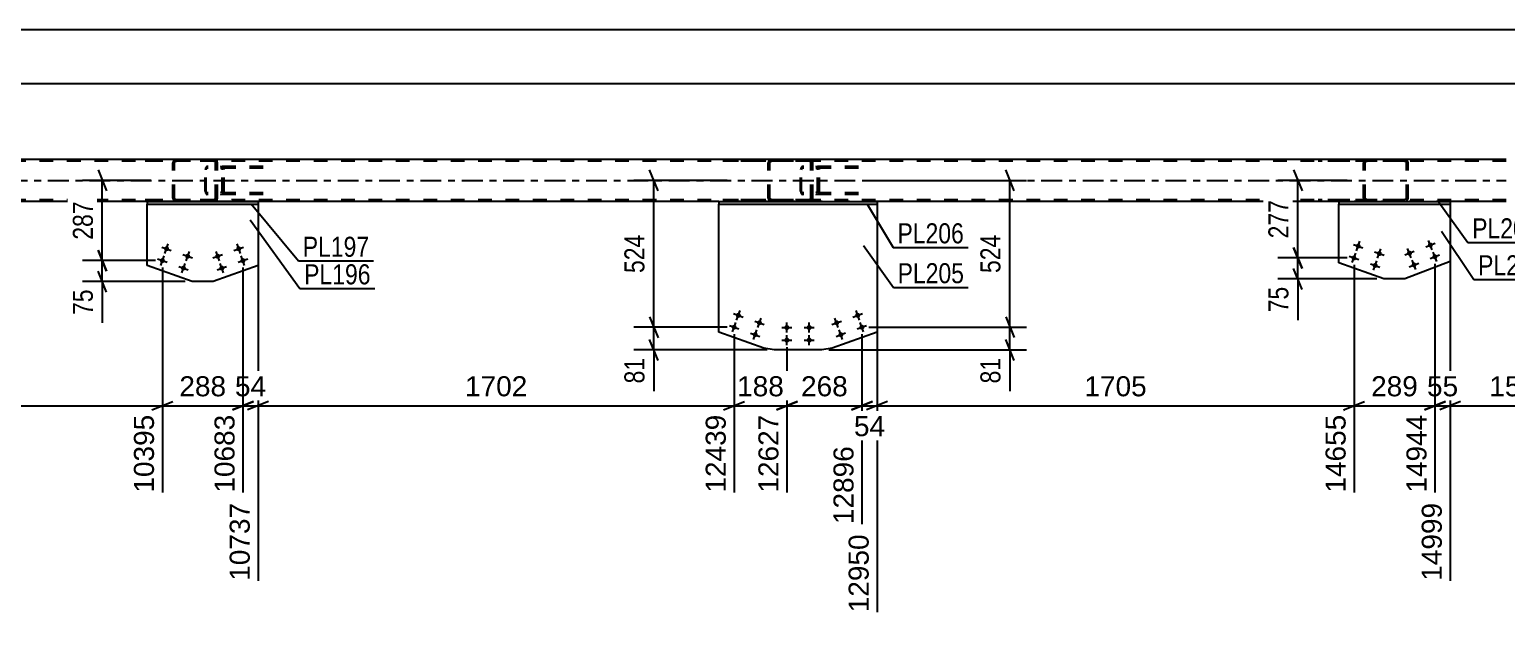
# Model space of a CAD drawing. Header units: millimetres. Extents: x -88 to 753, y -403 to 191.
# Drawn here: x 426 to 637.2, y -257.5 to -173.6 of the extents above; entities that cross this region are included whole.
import ezdxf

# ---------------------------------------------------------------- set-up
doc = ezdxf.new("R2010")
doc.units = ezdxf.units.MM
doc.linetypes.add('DXK_LINE_DOT2', pattern=[3.9198, 1.9599, -1.9599])
doc.linetypes.add('DXK_LINE_DOT3', pattern=[5.9187, 2.979, -0.9799, 0.9799, -0.9799])
doc.styles.add('Arial', font='arial.ttf', dxfattribs={"height": 0.2})
doc.styles.add('Arial Narrow', font='ARIALN.TTF', dxfattribs={"height": 0.2})

# ---------------------------------------------------------------- blocks, each defined once
blk = doc.blocks.new('Part-317404679-4904 - 4882')
at = {"color": 2, "linetype": 'Continuous'}
for p, q in [((524.61, -216.85), (524.61, -198.56)), ((547.22, -198.56), (547.22, -216.85)), ((531.02, -219.13), (524.61, -216.85)), ((547.22, -216.85), (540.81, -219.13)), ((532.52, -219.38), (531.02, -219.13)), ((539.32, -219.38), (532.52, -219.38)), ((540.81, -219.13), (539.32, -219.38))]:
    blk.add_line(p, q, dxfattribs=at)
at = {"color": 7, "linetype": 'DXK_LINE_DOT2'}
blk.add_line((524.61, -198.56), (547.22, -198.56), dxfattribs=at)
blk = doc.blocks.new('Bolt-317404679-4898 - 4882')
at = {"linetype": 'Continuous'}
for points in [[(445.28, -204.8, -1), (445.96, -205.04, -1)], [(444.68, -206.5, -1), (445.36, -206.74, -1)], [(448.3, -205.87, -1), (448.98, -206.11, -1)], [(447.7, -207.57, -1), (448.37, -207.81, -1)]]:
    blk.add_hatch(color=1, dxfattribs=at).paths.add_polyline_path(points)
at = {"color": 1, "linetype": 'Continuous'}
for p, q in [((444.94, -204.68), (446.3, -205.16)), ((445.38, -205.6), (445.86, -204.24)), ((444.34, -206.38), (445.7, -206.86)), ((444.78, -207.3), (445.26, -205.94)), ((447.96, -205.75), (449.31, -206.23)), ((448.4, -206.67), (448.88, -205.31)), ((447.36, -207.45), (448.71, -207.93)), ((447.79, -208.37), (448.28, -207.01))]:
    blk.add_line(p, q, dxfattribs=at)
blk = doc.blocks.new('Bolt-317404679-4899 - 4882')
at = {"linetype": 'Continuous'}
for points in [[(455.6, -205.04, -1), (456.28, -204.8, -1)], [(452.59, -206.11, -1), (453.27, -205.87, -1)], [(456.2, -206.74, -1), (456.88, -206.5, -1)], [(453.19, -207.81, -1), (453.87, -207.57, -1)]]:
    blk.add_hatch(color=1, dxfattribs=at).paths.add_polyline_path(points)
at = {"color": 1, "linetype": 'Continuous'}
for p, q in [((455.26, -205.16), (456.62, -204.68)), ((456.18, -205.6), (455.7, -204.24)), ((452.25, -206.23), (453.6, -205.75)), ((453.17, -206.67), (452.69, -205.31)), ((455.87, -206.86), (457.22, -206.38)), ((456.78, -207.3), (456.3, -205.94)), ((452.85, -207.93), (454.21, -207.45)), ((453.77, -208.37), (453.29, -207.01))]:
    blk.add_line(p, q, dxfattribs=at)
blk = doc.blocks.new('Part-317404679-4956 - 4882')
at = {"color": 2, "linetype": 'Continuous'}
for p, q in [((613.26, -206.95), (613.26, -198.56)), ((629.17, -198.56), (629.17, -206.73)), ((619.67, -209.23), (613.26, -206.95)), ((629.17, -206.73), (622.71, -209.23)), ((622.71, -209.23), (619.67, -209.23))]:
    blk.add_line(p, q, dxfattribs=at)
at = {"color": 7, "linetype": 'DXK_LINE_DOT2'}
blk.add_line((613.26, -198.56), (629.17, -198.56), dxfattribs=at)
blk = doc.blocks.new('Bolt-317404679-4912 - 4882')
at = {"linetype": 'Continuous'}
for points in [[(527.04, -214.32, -1), (527.72, -214.56, -1)], [(530.06, -215.39, -1), (530.73, -215.63, -1)], [(526.44, -216.02, -1), (527.12, -216.26, -1)], [(529.45, -217.09, -1), (530.13, -217.33, -1)]]:
    blk.add_hatch(color=1, dxfattribs=at).paths.add_polyline_path(points)
at = {"color": 1, "linetype": 'Continuous'}
for p, q in [((526.7, -214.2), (528.06, -214.68)), ((527.14, -215.12), (527.62, -213.76)), ((529.72, -215.27), (531.07, -215.75)), ((530.15, -216.19), (530.64, -214.83)), ((526.1, -215.9), (527.46, -216.38)), ((526.54, -216.82), (527.02, -215.46)), ((529.11, -216.97), (530.47, -217.45)), ((529.55, -217.88), (530.03, -216.53))]:
    blk.add_line(p, q, dxfattribs=at)
blk = doc.blocks.new('Bolt-317404679-4913 - 4882')
at = {"linetype": 'Continuous'}
for points in [[(626, -204.52, -1), (626.67, -204.26, -1)], [(623.02, -205.68, -1), (623.69, -205.42, -1)], [(623.67, -207.36, -1), (624.34, -207.1, -1)], [(626.65, -206.2, -1), (627.32, -205.94, -1)]]:
    blk.add_hatch(color=1, dxfattribs=at).paths.add_polyline_path(points)
at = {"color": 1, "linetype": 'Continuous'}
for p, q in [((625.67, -204.65), (627.01, -204.13)), ((626.6, -205.06), (626.08, -203.72)), ((622.68, -205.81), (624.02, -205.29)), ((623.61, -206.22), (623.09, -204.88)), ((623.33, -207.49), (624.67, -206.97)), ((624.26, -207.9), (623.74, -206.56)), ((626.32, -206.33), (627.66, -205.81)), ((627.25, -206.74), (626.73, -205.4))]:
    blk.add_line(p, q, dxfattribs=at)
blk = doc.blocks.new('Part-317404679-4990 - 4882')
at = {"color": 2, "linetype": 'Continuous'}
for p, q in [((637.17, -192.16), (55.78, -192.16)), ((442.85, -198.16), (376.95, -198.16)), ((524.61, -198.16), (458.71, -198.16)), ((613.26, -198.16), (547.22, -198.16)), ((637.17, -198.16), (629.17, -198.16))]:
    blk.add_line(p, q, dxfattribs=at)
at = {"color": 7, "linetype": 'DXK_LINE_DOT2'}
for p, q in [((637.17, -192.4), (55.78, -192.4)), ((637.17, -197.92), (55.78, -197.92)), ((458.71, -198.16), (442.85, -198.16)), ((547.22, -198.16), (524.61, -198.16)), ((629.17, -198.16), (613.26, -198.16))]:
    blk.add_line(p, q, dxfattribs=at)
at = {"color": 7, "linetype": 'DXK_LINE_DOT3'}
blk.add_line((55.78, -195.16), (637.17, -195.16), dxfattribs=at)
blk = doc.blocks.new('Bolt-317404679-4926 - 4882')
at = {"linetype": 'Continuous'}
for points in [[(541.1, -215.63, -1), (541.78, -215.39, -1)], [(544.11, -214.56, -1), (544.79, -214.32, -1)], [(541.7, -217.32, -1), (542.38, -217.08, -1)], [(544.71, -216.26, -1), (545.39, -216.01, -1)]]:
    blk.add_hatch(color=1, dxfattribs=at).paths.add_polyline_path(points)
at = {"color": 1, "linetype": 'Continuous'}
for p, q in [((540.76, -215.75), (542.11, -215.27)), ((541.68, -216.19), (541.2, -214.83)), ((543.77, -214.68), (545.13, -214.2)), ((544.69, -215.12), (544.21, -213.76)), ((541.36, -217.45), (542.72, -216.96)), ((542.28, -217.88), (541.8, -216.53)), ((544.37, -216.38), (545.73, -215.89)), ((545.29, -216.81), (544.81, -215.46))]:
    blk.add_line(p, q, dxfattribs=at)
blk = doc.blocks.new('Part-317404679-4950 - 4882')
at = {"color": 2, "linetype": 'Continuous'}
for p, q in [((442.85, -207.34), (442.85, -198.56)), ((458.71, -198.56), (458.71, -207.34)), ((449.26, -209.61), (442.85, -207.34)), ((458.71, -207.34), (452.3, -209.61)), ((452.3, -209.61), (449.26, -209.61))]:
    blk.add_line(p, q, dxfattribs=at)
at = {"color": 7, "linetype": 'DXK_LINE_DOT2'}
blk.add_line((442.85, -198.56), (458.71, -198.56), dxfattribs=at)
blk = doc.blocks.new('Part-317404679-4958 - 4882')
at = {"color": 7, "linetype": 'DXK_LINE_DOT2'}
for p, q in [((452.38, -192.16), (440.03, -192.16)), ((447.02, -192.16), (446.82, -192.2)), ((452.58, -192.2), (452.38, -192.16)), ((452.38, -192.4), (440.03, -192.4)), ((446.55, -192.46), (446.51, -192.64)), ((446.51, -197.68), (446.51, -192.64)), ((446.76, -192.64), (446.78, -192.55)), ((446.76, -197.68), (446.76, -192.64)), ((446.78, -192.55), (446.84, -192.47)), ((446.84, -192.47), (446.92, -192.42)), ((446.92, -192.42), (447.02, -192.4)), ((452.38, -192.4), (452.48, -192.42)), ((452.48, -192.42), (452.56, -192.47)), ((452.56, -192.47), (452.62, -192.55)), ((452.62, -192.55), (452.64, -192.64)), ((452.64, -197.68), (452.64, -192.64)), ((452.89, -192.64), (452.85, -192.46)), ((452.89, -197.68), (452.89, -192.64)), ((452.38, -197.92), (440.03, -197.92)), ((452.38, -198.16), (440.03, -198.16)), ((446.51, -197.68), (446.55, -197.86)), ((446.78, -197.77), (446.76, -197.68)), ((446.84, -197.85), (446.78, -197.77)), ((446.82, -198.12), (447.02, -198.16)), ((446.92, -197.9), (446.84, -197.85)), ((447.02, -197.92), (446.92, -197.9)), ((452.48, -197.9), (452.38, -197.92)), ((452.38, -198.16), (452.58, -198.12)), ((452.56, -197.85), (452.48, -197.9)), ((452.62, -197.77), (452.56, -197.85)), ((452.64, -197.68), (452.62, -197.77)), ((452.85, -197.86), (452.89, -197.68))]:
    blk.add_line(p, q, dxfattribs=at)
for centre, start, end in [((447, -192.66), 110.7583, 155.68), ((452.4, -192.66), 24.32, 69.2417), ((447, -197.66), 204.32, 249.2417), ((452.4, -197.66), 290.7583, 335.68)]:
    blk.add_arc(centre, 0.496, start, end, dxfattribs=at)
blk = doc.blocks.new('Part-317404679-4959 - 4882')
at = {"color": 7, "linetype": 'DXK_LINE_DOT2'}
for p, q in [((537.52, -192.16), (525.16, -192.16)), ((532.15, -192.16), (531.96, -192.2)), ((537.71, -192.2), (537.52, -192.16)), ((537.52, -192.4), (525.16, -192.4)), ((531.68, -192.46), (531.64, -192.64)), ((531.64, -197.68), (531.64, -192.64)), ((531.9, -192.64), (531.92, -192.55)), ((531.9, -197.68), (531.9, -192.64)), ((531.92, -192.55), (531.97, -192.47)), ((531.97, -192.47), (532.06, -192.42)), ((532.06, -192.42), (532.15, -192.4)), ((537.52, -192.4), (537.61, -192.42)), ((537.61, -192.42), (537.7, -192.47)), ((537.7, -192.47), (537.75, -192.55)), ((537.75, -192.55), (537.77, -192.64)), ((537.77, -197.68), (537.77, -192.64)), ((538.03, -192.64), (537.99, -192.46)), ((538.03, -197.68), (538.03, -192.64)), ((537.52, -197.92), (525.16, -197.92)), ((537.52, -198.16), (525.16, -198.16)), ((531.64, -197.68), (531.68, -197.86)), ((531.92, -197.77), (531.9, -197.68)), ((531.97, -197.85), (531.92, -197.77)), ((531.96, -198.12), (532.15, -198.16)), ((532.06, -197.9), (531.97, -197.85)), ((532.15, -197.92), (532.06, -197.9)), ((537.61, -197.9), (537.52, -197.92)), ((537.52, -198.16), (537.71, -198.12)), ((537.7, -197.85), (537.61, -197.9)), ((537.75, -197.77), (537.7, -197.85)), ((537.77, -197.68), (537.75, -197.77)), ((537.99, -197.86), (538.03, -197.68))]:
    blk.add_line(p, q, dxfattribs=at)
for centre, start, end in [((532.13, -192.66), 110.7583, 155.68), ((537.54, -192.66), 24.32, 69.2417), ((532.13, -197.66), 204.32, 249.2417), ((537.54, -197.66), 290.7583, 335.68)]:
    blk.add_arc(centre, 0.496, start, end, dxfattribs=at)
blk = doc.blocks.new('Bolt-317404679-4967 - 4882')
at = {"linetype": 'Continuous'}
for points in [[(615.69, -204.42, -1), (616.36, -204.66, -1)], [(615.08, -206.12, -1), (615.76, -206.36, -1)], [(618.1, -207.19, -1), (618.78, -207.43, -1)], [(618.7, -205.49, -1), (619.38, -205.73, -1)]]:
    blk.add_hatch(color=1, dxfattribs=at).paths.add_polyline_path(points)
at = {"color": 1, "linetype": 'Continuous'}
for p, q in [((615.35, -204.3), (616.7, -204.78)), ((615.78, -205.22), (616.27, -203.86)), ((614.74, -205.99), (616.1, -206.48)), ((615.18, -206.91), (615.66, -205.56)), ((618.2, -207.98), (618.68, -206.63)), ((618.36, -205.37), (619.72, -205.85)), ((618.8, -206.29), (619.28, -204.93)), ((617.76, -207.06), (619.12, -207.55))]:
    blk.add_line(p, q, dxfattribs=at)
blk = doc.blocks.new('Part-317404679-5061 - 4882')
at = {"color": 2, "linetype": 'Continuous'}
for p, q in [((613.26, -198.16), (613.26, -198.56)), ((613.26, -198.16), (629.17, -198.16)), ((629.17, -198.16), (629.17, -198.56)), ((613.26, -198.56), (629.17, -198.56))]:
    blk.add_line(p, q, dxfattribs=at)
blk = doc.blocks.new('Part-317404679-5067 - 4882')
at = {"color": 2, "linetype": 'Continuous'}
for p, q in [((524.61, -198.16), (524.61, -198.56)), ((524.61, -198.16), (547.22, -198.16)), ((547.22, -198.16), (547.22, -198.56)), ((524.61, -198.56), (547.22, -198.56))]:
    blk.add_line(p, q, dxfattribs=at)
blk = doc.blocks.new('Part-317404679-5094 - 4882')
at = {"color": 2, "linetype": 'Continuous'}
for p, q in [((442.85, -198.16), (442.85, -198.56)), ((442.85, -198.16), (458.71, -198.16)), ((458.71, -198.16), (458.71, -198.56)), ((442.85, -198.56), (458.71, -198.56))]:
    blk.add_line(p, q, dxfattribs=at)
blk = doc.blocks.new('Bolt-317404679-5110 - 4882')
at = {"linetype": 'Continuous'}
for points in [[(533.96, -216.18, -1), (534.68, -216.18, -1)], [(537.16, -216.18, -1), (537.88, -216.18, -1)], [(533.96, -217.98, -1), (534.68, -217.98, -1)], [(537.16, -217.98, -1), (537.88, -217.98, -1)]]:
    blk.add_hatch(color=1, dxfattribs=at).paths.add_polyline_path(points)
at = {"color": 1, "linetype": 'Continuous'}
for p, q in [((533.6, -216.18), (535.04, -216.18)), ((534.32, -216.9), (534.32, -215.46)), ((534.32, -218.7), (534.32, -217.26)), ((536.8, -216.18), (538.24, -216.18)), ((537.52, -216.9), (537.52, -215.46)), ((537.52, -218.7), (537.52, -217.26)), ((533.6, -217.98), (535.04, -217.98)), ((536.8, -217.98), (538.24, -217.98))]:
    blk.add_line(p, q, dxfattribs=at)
blk = doc.blocks.new('Part-317404679-5140 - 4882')
at = {"color": 7, "linetype": 'DXK_LINE_DOT2'}
for p, q in [((622.65, -192.16), (610.29, -192.16)), ((617.29, -192.16), (617.09, -192.2)), ((622.85, -192.2), (622.65, -192.16)), ((622.65, -192.4), (610.29, -192.4)), ((616.82, -192.46), (616.78, -192.64)), ((616.78, -197.68), (616.78, -192.64)), ((617.03, -192.64), (617.05, -192.55)), ((617.03, -197.68), (617.03, -192.64)), ((617.05, -192.55), (617.11, -192.47)), ((617.11, -192.47), (617.19, -192.42)), ((617.19, -192.42), (617.29, -192.4)), ((622.65, -192.4), (622.75, -192.42)), ((622.75, -192.42), (622.83, -192.47)), ((622.83, -192.47), (622.89, -192.55)), ((622.89, -192.55), (622.91, -192.64)), ((622.91, -197.68), (622.91, -192.64)), ((623.16, -192.64), (623.12, -192.46)), ((623.16, -197.68), (623.16, -192.64)), ((622.65, -197.92), (610.29, -197.92)), ((622.65, -198.16), (610.29, -198.16)), ((616.78, -197.68), (616.82, -197.86)), ((617.05, -197.77), (617.03, -197.68)), ((617.11, -197.85), (617.05, -197.77)), ((617.09, -198.12), (617.29, -198.16)), ((617.19, -197.9), (617.11, -197.85)), ((617.29, -197.92), (617.19, -197.9)), ((622.75, -197.9), (622.65, -197.92)), ((622.65, -198.16), (622.85, -198.12)), ((622.83, -197.85), (622.75, -197.9)), ((622.89, -197.77), (622.83, -197.85)), ((622.91, -197.68), (622.89, -197.77)), ((623.12, -197.86), (623.16, -197.68))]:
    blk.add_line(p, q, dxfattribs=at)
for centre, start, end in [((617.27, -192.66), 110.7583, 155.68), ((622.67, -192.66), 24.32, 69.2417), ((617.27, -197.66), 204.32, 249.2417), ((622.67, -197.66), 290.7583, 335.68)]:
    blk.add_arc(centre, 0.496, start, end, dxfattribs=at)
blk = doc.blocks.new('Part-317404679-5144 - 4882')
at = {"color": 7, "linetype": 'DXK_LINE_DOT2'}
for p, q in [((536.31, -193.46), (536.29, -193.64)), ((536.29, -196.68), (536.29, -193.64)), ((536.37, -193.3), (536.31, -193.46)), ((536.46, -193.2), (536.37, -193.3)), ((536.43, -193.64), (536.44, -193.55)), ((536.43, -196.68), (536.43, -193.64)), ((536.44, -193.55), (536.47, -193.47)), ((536.56, -193.16), (536.46, -193.2)), ((536.47, -193.47), (536.51, -193.42)), ((536.51, -193.42), (536.56, -193.4)), ((544.57, -193.16), (536.56, -193.16)), ((544.57, -193.4), (536.56, -193.4)), ((538.03, -193.4), (538.03, -193.16)), ((538.67, -193.2), (538.47, -193.16)), ((538.47, -193.4), (538.57, -193.42)), ((538.57, -193.42), (538.65, -193.47)), ((538.65, -193.47), (538.71, -193.55)), ((538.71, -193.55), (538.72, -193.64)), ((538.72, -196.68), (538.72, -193.64)), ((538.98, -193.64), (538.94, -193.46)), ((538.98, -196.68), (538.98, -193.64)), ((536.29, -196.68), (536.31, -196.86)), ((536.31, -196.86), (536.37, -197.02)), ((536.37, -197.02), (536.46, -197.12)), ((536.44, -196.77), (536.43, -196.68)), ((536.47, -196.85), (536.44, -196.77)), ((536.46, -197.12), (536.56, -197.16)), ((536.51, -196.9), (536.47, -196.85)), ((536.56, -196.92), (536.51, -196.9)), ((544.57, -196.92), (536.56, -196.92)), ((544.57, -197.16), (536.56, -197.16)), ((538.03, -197.16), (538.03, -196.92)), ((538.57, -196.9), (538.47, -196.92)), ((538.47, -197.16), (538.67, -197.12)), ((538.65, -196.85), (538.57, -196.9)), ((538.71, -196.77), (538.65, -196.85)), ((538.72, -196.68), (538.71, -196.77)), ((538.94, -196.86), (538.98, -196.68))]:
    blk.add_line(p, q, dxfattribs=at)
for centre, start, end in [((538.49, -193.66), 23.8951, 68.8487), ((538.49, -196.66), 291.1513, 336.1049)]:
    blk.add_arc(centre, 0.492, start, end, dxfattribs=at)
blk = doc.blocks.new('Part-317404679-5145 - 4882')
at = {"color": 7, "linetype": 'DXK_LINE_DOT2'}
for p, q in [((451.18, -193.46), (451.16, -193.64)), ((451.16, -196.68), (451.16, -193.64)), ((451.24, -193.3), (451.18, -193.46)), ((451.32, -193.2), (451.24, -193.3)), ((451.29, -193.64), (451.3, -193.55)), ((451.29, -196.68), (451.29, -193.64)), ((451.3, -193.55), (451.33, -193.47)), ((451.43, -193.16), (451.32, -193.2)), ((451.33, -193.47), (451.38, -193.42)), ((451.38, -193.42), (451.43, -193.4)), ((459.43, -193.16), (451.43, -193.16)), ((459.43, -193.4), (451.43, -193.4)), ((452.89, -193.4), (452.89, -193.16)), ((453.53, -193.2), (453.34, -193.16)), ((453.34, -193.4), (453.44, -193.42)), ((453.44, -193.42), (453.52, -193.47)), ((453.52, -193.47), (453.57, -193.55)), ((453.57, -193.55), (453.59, -193.64)), ((453.59, -196.68), (453.59, -193.64)), ((453.84, -193.64), (453.8, -193.46)), ((453.84, -196.68), (453.84, -193.64)), ((451.16, -196.68), (451.18, -196.86)), ((451.18, -196.86), (451.24, -197.02)), ((451.24, -197.02), (451.32, -197.12)), ((451.3, -196.77), (451.29, -196.68)), ((451.33, -196.85), (451.3, -196.77)), ((451.32, -197.12), (451.43, -197.16)), ((451.38, -196.9), (451.33, -196.85)), ((451.43, -196.92), (451.38, -196.9)), ((459.43, -196.92), (451.43, -196.92)), ((459.43, -197.16), (451.43, -197.16)), ((452.89, -197.16), (452.89, -196.92)), ((453.44, -196.9), (453.34, -196.92)), ((453.34, -197.16), (453.53, -197.12)), ((453.52, -196.85), (453.44, -196.9)), ((453.57, -196.77), (453.52, -196.85)), ((453.59, -196.68), (453.57, -196.77)), ((453.8, -196.86), (453.84, -196.68))]:
    blk.add_line(p, q, dxfattribs=at)
for centre, start, end in [((453.35, -193.66), 23.8951, 68.8487), ((453.35, -196.66), 291.1513, 336.1049)]:
    blk.add_arc(centre, 0.492, start, end, dxfattribs=at)
blk = doc.blocks.new('StraightDimension-317404679-10430 - 4882')
at = {"color": 7, "linetype": 'Continuous'}
for p, q in [((547.22, -199.56), (547.22, -256.88)), ((615.42, -207.24), (615.42, -239.78)), ((548.72, -226.76), (545.72, -227.96)), ((547.22, -227.36), (615.42, -227.36)), ((613.92, -227.96), (616.92, -226.76))]:
    blk.add_line(p, q, dxfattribs=at)
at = {"color": 0}
blk.add_wipeout([(586.37, -226.61), (586.37, -222.41), (576.27, -222.41), (576.27, -226.61)], dxfattribs=at)
at = {"color": 0, "linetype": 'Continuous'}
blk.add_wipeout([(614.82, -228.06), (610.62, -228.06), (610.62, -240.38), (614.82, -240.38)], dxfattribs=at)
at = {"color": 3, "style": 'Arial'}
blk.add_text('1705', height=2.865, dxfattribs=at).set_placement((576.87, -226.01))
at = {"color": 3, "linetype": 'Continuous', "style": 'Arial'}
blk.add_text('14655', height=2.865, rotation=90.0002, dxfattribs=at).set_placement((614.22, -239.78))
blk = doc.blocks.new('StraightDimension-317404679-15561 - 4882')
at = {"color": 7, "linetype": 'Continuous'}
for p, q in [((565.61, -214.63), (566.81, -217.63)), ((546.05, -216.13), (568.61, -216.13)), ((566.21, -219.38), (566.21, -216.13)), ((540.32, -219.38), (568.61, -219.38)), ((566.81, -220.88), (565.61, -217.88))]:
    blk.add_line(p, q, dxfattribs=at)
at = {"color": 0}
blk.add_wipeout([(565.46, -219.91), (561.26, -219.91), (561.26, -224.77), (565.46, -224.77)], dxfattribs=at)
at = {"color": 7, "linetype": 'Continuous'}
blk.add_line((566.21, -219.38), (566.21, -225.29), dxfattribs=at)
blk.add_line((566.21, -219.38), (566.21, -225.29), dxfattribs=at)
at = {"color": 3, "style": 'Arial Narrow'}
blk.add_text('81', height=2.863, rotation=90.0002, dxfattribs=at).set_placement((564.86, -224.17))
blk = doc.blocks.new('StraightDimension-317404679-10432 - 4882')
at = {"color": 7, "linetype": 'Continuous'}
for p, q in [((545.05, -217.13), (545.05, -244.28)), ((534.32, -218.98), (534.32, -239.78)), ((532.82, -227.96), (535.82, -226.76)), ((534.32, -227.36), (545.05, -227.36)), ((546.55, -226.76), (543.55, -227.96))]:
    blk.add_line(p, q, dxfattribs=at)
at = {"color": 0}
blk.add_wipeout([(543.62, -226.61), (543.62, -222.41), (535.75, -222.41), (535.75, -226.61)], dxfattribs=at)
at = {"color": 0, "linetype": 'Continuous'}
blk.add_wipeout([(544.45, -232.56), (540.25, -232.56), (540.25, -244.88), (544.45, -244.88)], dxfattribs=at)
at = {"color": 3, "style": 'Arial'}
blk.add_text('268', height=2.865, dxfattribs=at).set_placement((536.35, -226.01))
at = {"color": 3, "linetype": 'Continuous', "style": 'Arial'}
blk.add_text('12896', height=2.865, rotation=90.0002, dxfattribs=at).set_placement((543.85, -244.28))
blk = doc.blocks.new('StraightDimension-317404679-5199 - 4882')
at = {"color": 7, "linetype": 'Continuous'}
blk.add_line((42.88, -173.59), (649.27, -173.59), dxfattribs=at)
blk = doc.blocks.new('StraightDimension-317404679-10427 - 4882')
at = {"color": 7, "linetype": 'Continuous'}
for p, q in [((629.17, -199.56), (629.17, -252.38)), ((649.27, -199.16), (649.27, -239.78)), ((630.67, -226.76), (627.67, -227.96)), ((629.17, -227.36), (649.27, -227.36)), ((647.77, -227.96), (650.77, -226.76))]:
    blk.add_line(p, q, dxfattribs=at)
at = {"color": 0}
blk.add_wipeout([(644.27, -226.61), (644.27, -222.41), (634.17, -222.41), (634.17, -226.61)], dxfattribs=at)
at = {"color": 0, "linetype": 'Continuous'}
blk.add_wipeout([(648.67, -228.06), (644.47, -228.06), (644.47, -240.38), (648.67, -240.38)], dxfattribs=at)
at = {"color": 3, "style": 'Arial'}
blk.add_text('1506', height=2.865, dxfattribs=at).set_placement((634.77, -226.01))
at = {"color": 3, "linetype": 'Continuous', "style": 'Arial'}
blk.add_text('16505', height=2.865, rotation=90.0002, dxfattribs=at).set_placement((648.07, -239.78))
blk = doc.blocks.new('StraightDimension-317404679-10428 - 4882')
at = {"color": 7, "linetype": 'Continuous'}
for p, q in [((629.17, -199.56), (629.17, -252.38)), ((626.99, -207.07), (626.99, -239.78)), ((625.49, -227.96), (628.49, -226.76)), ((626.99, -227.36), (629.17, -227.36)), ((630.67, -226.76), (627.67, -227.96))]:
    blk.add_line(p, q, dxfattribs=at)
at = {"color": 0}
blk.add_wipeout([(630.9, -226.61), (630.9, -222.41), (625.26, -222.41), (625.26, -226.61)], dxfattribs=at)
at = {"color": 0, "linetype": 'Continuous'}
blk.add_wipeout([(628.57, -240.66), (624.37, -240.66), (624.37, -252.98), (628.57, -252.98)], dxfattribs=at)
at = {"color": 3, "style": 'Arial'}
blk.add_text('55', height=2.865, dxfattribs=at).set_placement((625.86, -226.01))
at = {"color": 3, "linetype": 'Continuous', "style": 'Arial'}
blk.add_text('14999', height=2.865, rotation=90.0002, dxfattribs=at).set_placement((627.97, -252.38))
blk = doc.blocks.new('StraightDimension-317404679-10429 - 4882')
at = {"color": 7, "linetype": 'Continuous'}
for p, q in [((615.42, -207.24), (615.42, -239.78)), ((626.99, -207.07), (626.99, -239.78)), ((613.92, -227.96), (616.92, -226.76)), ((615.42, -227.36), (626.99, -227.36)), ((628.49, -226.76), (625.49, -227.96))]:
    blk.add_line(p, q, dxfattribs=at)
at = {"color": 0}
blk.add_wipeout([(625.14, -226.61), (625.14, -222.41), (617.27, -222.41), (617.27, -226.61)], dxfattribs=at)
at = {"color": 0, "linetype": 'Continuous'}
blk.add_wipeout([(626.39, -228.06), (622.19, -228.06), (622.19, -240.38), (626.39, -240.38)], dxfattribs=at)
at = {"color": 3, "style": 'Arial'}
blk.add_text('289', height=2.865, dxfattribs=at).set_placement((617.87, -226.01))
at = {"color": 3, "linetype": 'Continuous', "style": 'Arial'}
blk.add_text('14944', height=2.865, rotation=90.0002, dxfattribs=at).set_placement((625.79, -239.78))
blk = doc.blocks.new('StraightDimension-317404679-10431 - 4882')
at = {"color": 7, "linetype": 'Continuous'}
for p, q in [((547.22, -199.56), (547.22, -256.88)), ((545.05, -217.13), (545.05, -244.28)), ((543.55, -227.96), (546.55, -226.76)), ((545.05, -227.36), (547.22, -227.36)), ((548.72, -226.76), (545.72, -227.96))]:
    blk.add_line(p, q, dxfattribs=at)
at = {"color": 0}
blk.add_wipeout([(548.96, -232.31), (548.96, -228.11), (543.31, -228.11), (543.31, -232.31)], dxfattribs=at)
at = {"color": 0, "linetype": 'Continuous'}
blk.add_wipeout([(546.62, -245.16), (542.42, -245.16), (542.42, -257.48), (546.62, -257.48)], dxfattribs=at)
at = {"color": 3, "style": 'Arial'}
blk.add_text('54', height=2.865, dxfattribs=at).set_placement((543.91, -231.71))
at = {"color": 3, "linetype": 'Continuous', "style": 'Arial'}
blk.add_text('12950', height=2.865, rotation=90.0002, dxfattribs=at).set_placement((546.02, -256.88))
blk = doc.blocks.new('StraightDimension-317404679-10433 - 4882')
at = {"color": 7, "linetype": 'Continuous'}
for p, q in [((526.78, -217.14), (526.78, -239.78)), ((534.32, -218.98), (534.32, -239.78)), ((525.28, -227.96), (528.28, -226.76)), ((526.78, -227.36), (534.32, -227.36)), ((535.82, -226.76), (532.82, -227.96))]:
    blk.add_line(p, q, dxfattribs=at)
at = {"color": 0}
blk.add_wipeout([(534.48, -226.61), (534.48, -222.41), (526.61, -222.41), (526.61, -226.61)], dxfattribs=at)
at = {"color": 0, "linetype": 'Continuous'}
blk.add_wipeout([(533.72, -228.06), (529.52, -228.06), (529.52, -240.38), (533.72, -240.38)], dxfattribs=at)
at = {"color": 3, "style": 'Arial'}
blk.add_text('188', height=2.865, dxfattribs=at).set_placement((527.21, -226.01))
at = {"color": 3, "linetype": 'Continuous', "style": 'Arial'}
blk.add_text('12627', height=2.865, rotation=90.0002, dxfattribs=at).set_placement((533.12, -239.78))
blk = doc.blocks.new('StraightDimension-317404679-10434 - 4882')
at = {"color": 7, "linetype": 'Continuous'}
for p, q in [((458.71, -199.36), (458.71, -252.38)), ((526.78, -217.14), (526.78, -239.78)), ((460.21, -226.76), (457.21, -227.96)), ((458.71, -227.36), (526.78, -227.36)), ((525.28, -227.96), (528.28, -226.76))]:
    blk.add_line(p, q, dxfattribs=at)
at = {"color": 0}
blk.add_wipeout([(497.79, -226.61), (497.79, -222.41), (487.7, -222.41), (487.7, -226.61)], dxfattribs=at)
at = {"color": 0, "linetype": 'Continuous'}
blk.add_wipeout([(526.18, -228.06), (521.98, -228.06), (521.98, -240.38), (526.18, -240.38)], dxfattribs=at)
at = {"color": 3, "style": 'Arial'}
blk.add_text('1702', height=2.865, dxfattribs=at).set_placement((488.3, -226.01))
at = {"color": 3, "linetype": 'Continuous', "style": 'Arial'}
blk.add_text('12439', height=2.865, rotation=90.0002, dxfattribs=at).set_placement((525.58, -239.78))
blk = doc.blocks.new('StraightDimension-317404679-10435 - 4882')
at = {"color": 7, "linetype": 'Continuous'}
for p, q in [((458.71, -199.36), (458.71, -252.38)), ((456.54, -207.62), (456.54, -239.78)), ((455.04, -227.96), (458.04, -226.76)), ((456.54, -227.36), (458.71, -227.36)), ((460.21, -226.76), (457.21, -227.96))]:
    blk.add_line(p, q, dxfattribs=at)
at = {"color": 0}
blk.add_wipeout([(460.45, -226.61), (460.45, -222.41), (454.8, -222.41), (454.8, -226.61)], dxfattribs=at)
at = {"color": 0, "linetype": 'Continuous'}
blk.add_wipeout([(458.11, -240.66), (453.91, -240.66), (453.91, -252.98), (458.11, -252.98)], dxfattribs=at)
at = {"color": 3, "style": 'Arial'}
blk.add_text('54', height=2.865, dxfattribs=at).set_placement((455.4, -226.01))
at = {"color": 3, "linetype": 'Continuous', "style": 'Arial'}
blk.add_text('10737', height=2.865, rotation=90.0002, dxfattribs=at).set_placement((457.51, -252.38))
blk = doc.blocks.new('StraightDimension-317404679-10436 - 4882')
at = {"color": 7, "linetype": 'Continuous'}
for p, q in [((445.02, -207.62), (445.02, -239.78)), ((456.54, -207.62), (456.54, -239.78)), ((443.52, -227.96), (446.52, -226.76)), ((445.02, -227.36), (456.54, -227.36)), ((458.04, -226.76), (455.04, -227.96))]:
    blk.add_line(p, q, dxfattribs=at)
at = {"color": 0}
blk.add_wipeout([(454.72, -226.61), (454.72, -222.41), (446.85, -222.41), (446.85, -226.61)], dxfattribs=at)
at = {"color": 0, "linetype": 'Continuous'}
blk.add_wipeout([(455.94, -228.06), (451.74, -228.06), (451.74, -240.38), (455.94, -240.38)], dxfattribs=at)
at = {"color": 3, "style": 'Arial'}
blk.add_text('288', height=2.865, dxfattribs=at).set_placement((447.45, -226.01))
at = {"color": 3, "linetype": 'Continuous', "style": 'Arial'}
blk.add_text('10683', height=2.865, rotation=90.0002, dxfattribs=at).set_placement((455.34, -239.78))
blk = doc.blocks.new('StraightDimension-317404679-10437 - 4882')
at = {"color": 7, "linetype": 'Continuous'}
for p, q in [((376.95, -199.56), (376.95, -252.25)), ((445.02, -207.62), (445.02, -239.78)), ((378.45, -226.76), (375.45, -227.96)), ((376.95, -227.36), (445.02, -227.36)), ((443.52, -227.96), (446.52, -226.76))]:
    blk.add_line(p, q, dxfattribs=at)
at = {"color": 0}
blk.add_wipeout([(416.03, -226.61), (416.03, -222.41), (405.94, -222.41), (405.94, -226.61)], dxfattribs=at)
at = {"color": 0, "linetype": 'Continuous'}
blk.add_wipeout([(444.42, -228.06), (440.22, -228.06), (440.22, -240.38), (444.42, -240.38)], dxfattribs=at)
at = {"color": 3, "style": 'Arial'}
blk.add_text('1702', height=2.865, dxfattribs=at).set_placement((406.54, -226.01))
at = {"color": 3, "linetype": 'Continuous', "style": 'Arial'}
blk.add_text('10395', height=2.865, rotation=90.0002, dxfattribs=at).set_placement((443.82, -239.78))
blk = doc.blocks.new('StraightDimension-317404679-15086 - 4882')
at = {"color": 7, "linetype": 'Continuous'}
blk.add_line((43.68, -181.29), (649.27, -181.29), dxfattribs=at)
blk = doc.blocks.new('StraightDimension-317404679-15479 - 4882')
at = {"color": 7, "linetype": 'Continuous'}
for p, q in [((435.83, -193.66), (437.03, -196.66)), ((443.38, -195.16), (433.58, -195.16)), ((436.43, -206.62), (436.43, -195.16)), ((444.02, -206.62), (433.58, -206.62)), ((437.03, -208.12), (435.83, -205.12))]:
    blk.add_line(p, q, dxfattribs=at)
at = {"color": 0}
blk.add_wipeout([(435.68, -197.55), (431.48, -197.55), (431.48, -204.23), (435.68, -204.23)], dxfattribs=at)
at = {"color": 3, "style": 'Arial Narrow'}
blk.add_text('287', height=2.863, rotation=90.0002, dxfattribs=at).set_placement((435.08, -203.63))
blk = doc.blocks.new('StraightDimension-317404679-15480 - 4882')
at = {"color": 7, "linetype": 'Continuous'}
for p, q in [((444.02, -206.62), (433.58, -206.62)), ((435.83, -205.12), (437.03, -208.12)), ((436.43, -209.61), (436.43, -206.62)), ((437.03, -211.11), (435.83, -208.11)), ((448.26, -209.61), (433.58, -209.61))]:
    blk.add_line(p, q, dxfattribs=at)
at = {"color": 0}
blk.add_wipeout([(435.68, -210.14), (431.48, -210.14), (431.48, -214.99), (435.68, -214.99)], dxfattribs=at)
at = {"color": 7, "linetype": 'Continuous'}
blk.add_line((436.43, -209.61), (436.43, -215.52), dxfattribs=at)
blk.add_line((436.43, -209.61), (436.43, -215.52), dxfattribs=at)
at = {"color": 3, "style": 'Arial Narrow'}
blk.add_text('75', height=2.863, rotation=90.0002, dxfattribs=at).set_placement((435.08, -214.39))
blk = doc.blocks.new('StraightDimension-317404679-15533 - 4882')
at = {"color": 7, "linetype": 'Continuous'}
for p, q in [((515.9, -196.66), (514.7, -193.66)), ((525.78, -195.16), (512.45, -195.16)), ((515.3, -216.14), (515.3, -195.16)), ((514.7, -214.64), (515.9, -217.64)), ((525.78, -216.14), (512.45, -216.14))]:
    blk.add_line(p, q, dxfattribs=at)
at = {"color": 0}
blk.add_wipeout([(514.55, -202.31), (510.35, -202.31), (510.35, -208.99), (514.55, -208.99)], dxfattribs=at)
at = {"color": 3, "style": 'Arial Narrow'}
blk.add_text('524', height=2.863, rotation=90.0002, dxfattribs=at).set_placement((513.95, -208.39))
blk = doc.blocks.new('StraightDimension-317404679-15534 - 4882')
at = {"color": 7, "linetype": 'Continuous'}
for p, q in [((514.7, -214.64), (515.9, -217.64)), ((525.78, -216.14), (512.45, -216.14)), ((515.3, -219.38), (515.3, -216.14)), ((531.52, -219.38), (512.45, -219.38)), ((515.9, -220.88), (514.7, -217.88))]:
    blk.add_line(p, q, dxfattribs=at)
at = {"color": 0}
blk.add_wipeout([(514.55, -219.91), (510.35, -219.91), (510.35, -224.77), (514.55, -224.77)], dxfattribs=at)
at = {"color": 7, "linetype": 'Continuous'}
blk.add_line((515.3, -219.38), (515.3, -225.29), dxfattribs=at)
blk.add_line((515.3, -219.38), (515.3, -225.29), dxfattribs=at)
at = {"color": 3, "style": 'Arial Narrow'}
blk.add_text('81', height=2.863, rotation=90.0002, dxfattribs=at).set_placement((513.95, -224.17))
blk = doc.blocks.new('StraightDimension-317404679-15560 - 4882')
at = {"color": 7, "linetype": 'Continuous'}
for p, q in [((566.81, -196.66), (565.61, -193.66)), ((545.52, -195.16), (568.61, -195.16)), ((566.21, -216.13), (566.21, -195.16)), ((565.61, -214.63), (566.81, -217.63)), ((546.05, -216.13), (568.61, -216.13))]:
    blk.add_line(p, q, dxfattribs=at)
at = {"color": 0}
blk.add_wipeout([(565.46, -202.3), (561.26, -202.3), (561.26, -208.99), (565.46, -208.99)], dxfattribs=at)
at = {"color": 3, "style": 'Arial Narrow'}
blk.add_text('524', height=2.863, rotation=90.0002, dxfattribs=at).set_placement((564.86, -208.39))
blk = doc.blocks.new('StraightDimension-317404679-15587 - 4882')
at = {"color": 7, "linetype": 'Continuous'}
for p, q in [((606.79, -193.66), (607.99, -196.66)), ((614.42, -195.16), (604.54, -195.16)), ((607.39, -206.24), (607.39, -195.16)), ((607.99, -207.74), (606.79, -204.74)), ((614.42, -206.24), (604.54, -206.24))]:
    blk.add_line(p, q, dxfattribs=at)
at = {"color": 0}
blk.add_wipeout([(606.64, -197.36), (602.44, -197.36), (602.44, -204.04), (606.64, -204.04)], dxfattribs=at)
at = {"color": 3, "style": 'Arial Narrow'}
blk.add_text('277', height=2.863, rotation=90.0002, dxfattribs=at).set_placement((606.04, -203.44))
blk = doc.blocks.new('StraightDimension-317404679-15588 - 4882')
at = {"color": 7, "linetype": 'Continuous'}
for p, q in [((606.79, -204.74), (607.99, -207.74)), ((614.42, -206.24), (604.54, -206.24)), ((607.39, -209.23), (607.39, -206.24)), ((607.99, -210.73), (606.79, -207.73)), ((618.67, -209.23), (604.54, -209.23))]:
    blk.add_line(p, q, dxfattribs=at)
at = {"color": 0}
blk.add_wipeout([(606.64, -209.75), (602.44, -209.75), (602.44, -214.61), (606.64, -214.61)], dxfattribs=at)
at = {"color": 7, "linetype": 'Continuous'}
blk.add_line((607.39, -209.23), (607.39, -215.13), dxfattribs=at)
blk.add_line((607.39, -209.23), (607.39, -215.13), dxfattribs=at)
at = {"color": 3, "style": 'Arial Narrow'}
blk.add_text('75', height=2.863, rotation=90.0002, dxfattribs=at).set_placement((606.04, -214.01))
blk = doc.blocks.new('Mark-317404679-4900 - 4882')
at = {"color": 0}
blk.add_wipeout([(559.66, -209.85), (559.66, -206.85), (550.16, -206.85), (550.16, -209.85)], dxfattribs=at)
blk.add_wipeout([(559.66, -209.85), (559.66, -206.85), (550.16, -206.85), (550.16, -209.85)], dxfattribs=at)
at = {"color": 30, "linetype": 'Continuous'}
for p, q in [((545.3, -204.47), (549.56, -210.45)), ((549.56, -210.45), (560.26, -210.45))]:
    blk.add_line(p, q, dxfattribs=at)
at = {"color": 3, "style": 'Arial Narrow'}
blk.add_text('PL205', height=2.863, dxfattribs=at).set_placement((550.16, -209.85))
blk = doc.blocks.new('Mark-317404679-4946 - 4882')
at = {"color": 0}
blk.add_wipeout([(474.81, -210.01), (474.81, -207.01), (465.3, -207.01), (465.3, -210.01)], dxfattribs=at)
blk.add_wipeout([(474.81, -210.01), (474.81, -207.01), (465.3, -207.01), (465.3, -210.01)], dxfattribs=at)
at = {"color": 30, "linetype": 'Continuous'}
for p, q in [((457.56, -200.81), (464.7, -210.61)), ((464.7, -210.61), (475.41, -210.61))]:
    blk.add_line(p, q, dxfattribs=at)
at = {"color": 3, "style": 'Arial Narrow'}
blk.add_text('PL196', height=2.863, dxfattribs=at).set_placement((465.3, -210.01))
blk = doc.blocks.new('Mark-317404679-4952 - 4882')
at = {"color": 0}
blk.add_wipeout([(642.67, -208.72), (642.67, -205.72), (633.17, -205.72), (633.17, -208.72)], dxfattribs=at)
blk.add_wipeout([(642.67, -208.72), (642.67, -205.72), (633.17, -205.72), (633.17, -208.72)], dxfattribs=at)
at = {"color": 30, "linetype": 'Continuous'}
for p, q in [((627.94, -202.42), (632.57, -209.32)), ((632.57, -209.32), (643.27, -209.32))]:
    blk.add_line(p, q, dxfattribs=at)
at = {"color": 3, "style": 'Arial Narrow'}
blk.add_text('PL223', height=2.863, dxfattribs=at).set_placement((633.17, -208.72))
blk = doc.blocks.new('Mark-317404679-5057 - 4882')
at = {"color": 0}
blk.add_wipeout([(641.83, -203.44), (641.83, -200.44), (632.32, -200.44), (632.32, -203.44)], dxfattribs=at)
blk.add_wipeout([(641.83, -203.44), (641.83, -200.44), (632.32, -200.44), (632.32, -203.44)], dxfattribs=at)
at = {"color": 30, "linetype": 'Continuous'}
for p, q in [((627.55, -198.27), (631.72, -204.04)), ((631.72, -204.04), (642.43, -204.04))]:
    blk.add_line(p, q, dxfattribs=at)
at = {"color": 3, "style": 'Arial Narrow'}
blk.add_text('PL201', height=2.863, dxfattribs=at).set_placement((632.32, -203.44))
blk = doc.blocks.new('Mark-317404679-5063 - 4882')
at = {"color": 0}
blk.add_wipeout([(559.65, -204.15), (559.65, -201.15), (550.14, -201.15), (550.14, -204.15)], dxfattribs=at)
blk.add_wipeout([(559.65, -204.15), (559.65, -201.15), (550.14, -201.15), (550.14, -204.15)], dxfattribs=at)
at = {"color": 30, "linetype": 'Continuous'}
for p, q in [((545.79, -198.56), (549.54, -204.75)), ((549.54, -204.75), (560.25, -204.75))]:
    blk.add_line(p, q, dxfattribs=at)
at = {"color": 3, "style": 'Arial Narrow'}
blk.add_text('PL206', height=2.863, dxfattribs=at).set_placement((550.14, -204.15))
blk = doc.blocks.new('Mark-317404679-5090 - 4882')
at = {"color": 0}
blk.add_wipeout([(474.6, -206.07), (474.6, -203.07), (465.1, -203.07), (465.1, -206.07)], dxfattribs=at)
blk.add_wipeout([(474.6, -206.07), (474.6, -203.07), (465.1, -203.07), (465.1, -206.07)], dxfattribs=at)
at = {"color": 30, "linetype": 'Continuous'}
for p, q in [((457.71, -198.5), (464.5, -206.67)), ((464.5, -206.67), (475.2, -206.67))]:
    blk.add_line(p, q, dxfattribs=at)
at = {"color": 3, "style": 'Arial Narrow'}
blk.add_text('PL197', height=2.863, dxfattribs=at).set_placement((465.1, -206.07))

msp = doc.modelspace()

# ---------------------------------------------------------------- block references
for name in ['Part-317404679-4990 - 4882', 'Part-317404679-4958 - 4882', 'Part-317404679-4959 - 4882', 'Part-317404679-5140 - 4882', 'Part-317404679-5145 - 4882', 'Part-317404679-5144 - 4882', 'Part-317404679-5094 - 4882', 'Part-317404679-5067 - 4882', 'Part-317404679-5061 - 4882', 'Part-317404679-4950 - 4882', 'Part-317404679-4904 - 4882', 'Part-317404679-4956 - 4882', 'Bolt-317404679-4898 - 4882', 'Bolt-317404679-4899 - 4882', 'Bolt-317404679-4967 - 4882', 'Bolt-317404679-4913 - 4882', 'Bolt-317404679-4912 - 4882', 'Bolt-317404679-4926 - 4882', 'Bolt-317404679-5110 - 4882']:
    msp.add_blockref(name, (0, 0))

# ---------------------------------------------------------------- next in the draw order: block references
msp.add_blockref('StraightDimension-317404679-10430 - 4882', (0, 0))

# ---------------------------------------------------------------- next in the draw order: block references
for name in ['StraightDimension-317404679-5199 - 4882', 'StraightDimension-317404679-15561 - 4882']:
    msp.add_blockref(name, (0, 0))

# ---------------------------------------------------------------- next in the draw order: block references
for name in ['StraightDimension-317404679-15086 - 4882', 'StraightDimension-317404679-10427 - 4882', 'StraightDimension-317404679-10432 - 4882']:
    msp.add_blockref(name, (0, 0))

# ---------------------------------------------------------------- next in the draw order: block references
for name in ['StraightDimension-317404679-10431 - 4882', 'StraightDimension-317404679-10428 - 4882', 'StraightDimension-317404679-10433 - 4882']:
    msp.add_blockref(name, (0, 0))

# ---------------------------------------------------------------- next in the draw order: block references
for name in ['StraightDimension-317404679-15560 - 4882', 'StraightDimension-317404679-10434 - 4882', 'StraightDimension-317404679-10429 - 4882']:
    msp.add_blockref(name, (0, 0))

# ---------------------------------------------------------------- next in the draw order: block references
for name in ['StraightDimension-317404679-15533 - 4882', 'StraightDimension-317404679-15587 - 4882', 'StraightDimension-317404679-10435 - 4882', 'Mark-317404679-4952 - 4882', 'Mark-317404679-4900 - 4882']:
    msp.add_blockref(name, (0, 0))

# ---------------------------------------------------------------- next in the draw order: block references
for name in ['Mark-317404679-5057 - 4882', 'Mark-317404679-5063 - 4882', 'StraightDimension-317404679-15588 - 4882', 'StraightDimension-317404679-10436 - 4882', 'StraightDimension-317404679-15534 - 4882']:
    msp.add_blockref(name, (0, 0))

# ---------------------------------------------------------------- next in the draw order: block references
for name in ['StraightDimension-317404679-10437 - 4882', 'Mark-317404679-4946 - 4882']:
    msp.add_blockref(name, (0, 0))

# ---------------------------------------------------------------- next in the draw order: block references
for name in ['StraightDimension-317404679-15479 - 4882', 'Mark-317404679-5090 - 4882']:
    msp.add_blockref(name, (0, 0))

# ---------------------------------------------------------------- next in the draw order: block references
msp.add_blockref('StraightDimension-317404679-15480 - 4882', (0, 0))

doc.saveas('drawing.dxf')
